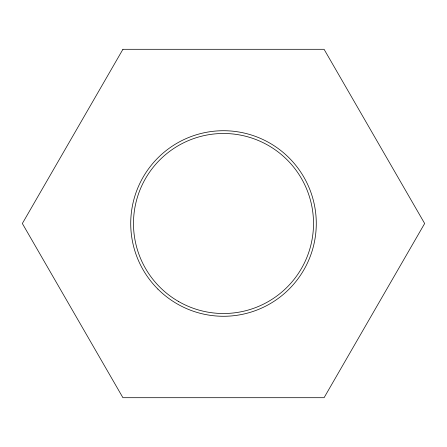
<?xml version="1.0" encoding="UTF-8"?>
<svg xmlns="http://www.w3.org/2000/svg" width="447" height="447" viewBox="0 0 447 447"><rect width="100%" height="100%" fill="white"/><g stroke="black" fill="none" stroke-linecap="round" stroke-linejoin="round"><path stroke-width="0.67" d="M122.925 49.299L22.35 223.5L122.925 397.701L324.075 397.701L424.65 223.5L324.075 49.299L122.925 49.299M157.897 289.103A92.78 92.78 0 0 0 313.118 247.515A92.78 92.78 0 0 0 199.485 133.882A92.78 92.78 0 0 0 157.897 289.103M178.493 301.451A90.009 90.009 0 0 0 313.509 223.5A90.009 90.009 0 0 0 178.493 145.549A90.009 90.009 0 0 0 178.493 301.451"/></g></svg>
